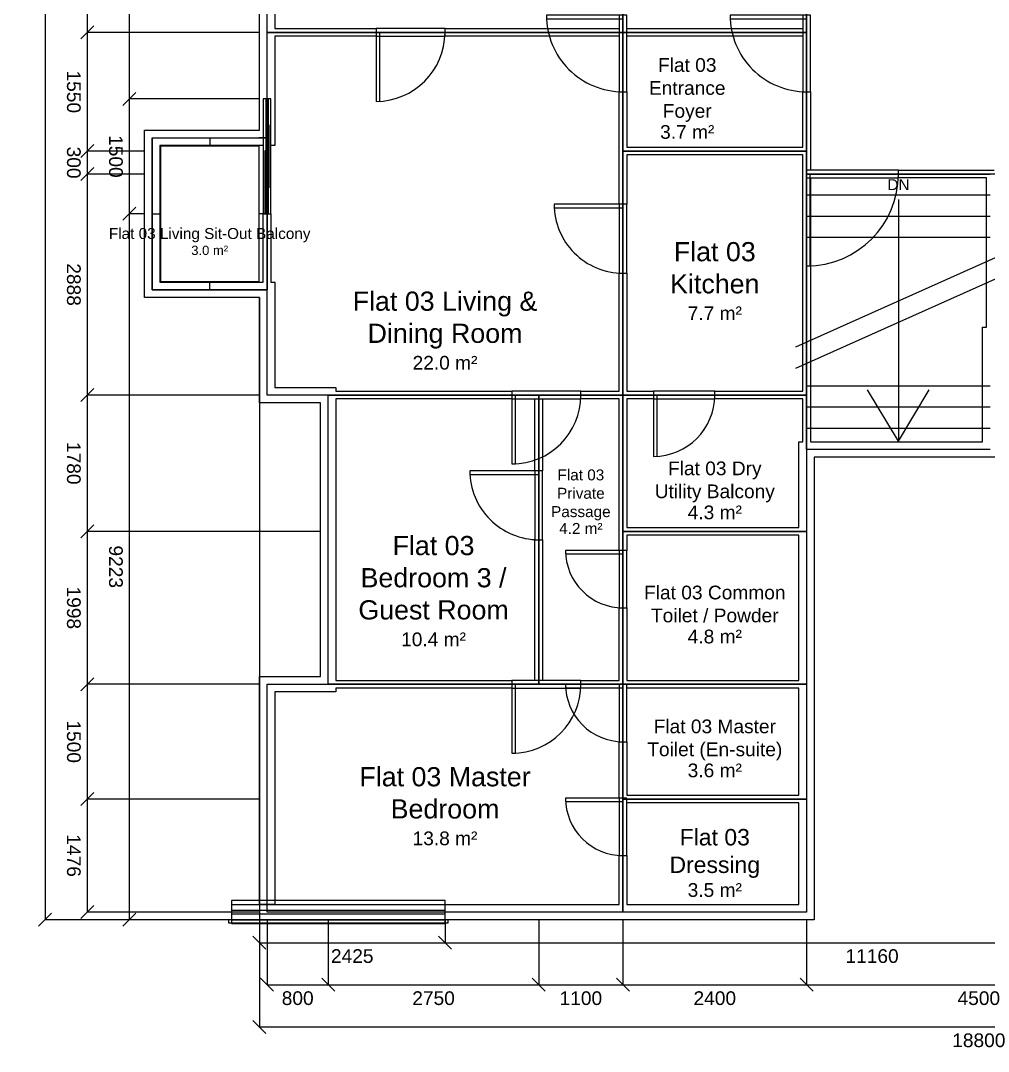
# Model space of a CAD drawing. Header units: millimetres. Extents: x 22480 to 47520, y -48748 to -20305.
# Drawn here: x 22480 to 35125, y -48748 to -35281 of the extents above; entities that cross this region are included whole.
import ezdxf
from ezdxf.enums import TextEntityAlignment as Align

# ---------------------------------------------------------------- set-up
doc = ezdxf.new("R2010")
doc.units = ezdxf.units.MM
for name, color, linetype in [('A-ANNO-DIMS', 2, 'CONTINUOUS'), ('A-ANNO-TEXT', 6, 'CONTINUOUS'), ('A-DOOR', 4, 'CONTINUOUS'), ('A-FLOR', 8, 'CONTINUOUS'), ('A-FLOR-BALC', 8, 'CONTINUOUS'), ('A-FLOR-STRS', 3, 'CONTINUOUS'), ('A-GLAZ', 5, 'CONTINUOUS'), ('A-WALL-EXTR', 7, 'CONTINUOUS'), ('A-WALL-INTR', 7, 'CONTINUOUS')]:
    doc.layers.add(name, color=color, linetype=linetype)
doc.styles.get("Standard").update_dxf_attribs({"font": 'arial.ttf'})
doc.dimstyles.new('ARCHLANG', dxfattribs={"dimtxt": 179, "dimasz": 0.18, "dimexe": 0.18, "dimexo": 0, "dimgap": 0.09, "dimtad": 0, "dimtih": 1, "dimtoh": 1, "dimdec": 0, "dimzin": 0, "dimdsep": 46, "dimtsz": 120, "dimcen": 0.09, "dimadec": 0, "dimazin": 0, "dimtfac": 1, "dimtdec": 4, "dimtofl": 0, "dimtmove": 0, "dimatfit": 3, "dimfxl": 1, "dimtolj": 1, "dimtzin": 0, "dimarcsym": 0})

# ---------------------------------------------------------------- blocks, each defined once
blk = doc.blocks.new('DOOR-HINGED-900')
at = {"layer": 'A-DOOR'}
for p, q in [((450, 50), (-450, 50)), ((-450, 50), (-450, -50)), ((-450, 0), (-450, -900)), ((-403.2, 0), (-450, 0)), ((-403.2, -898.7824), (-403.2, 0)), ((450, -50), (450, 50)), ((-450, -50), (450, -50)), ((-450, -900), (-403.2, -898.7824))]:
    blk.add_line(p, q, dxfattribs=at)
blk.add_arc((-450, 0), 900, 270, 0, dxfattribs=at)
blk = doc.blocks.new('DOOR-HINGED-1000')
at = {"layer": 'A-DOOR'}
for p, q in [((500, 50), (-500, 50)), ((-500, 50), (-500, -50)), ((-500, 0), (-500, -1000)), ((-453.2, 0), (-500, 0)), ((-453.2, -998.9043), (-453.2, 0)), ((500, -50), (500, 50)), ((-500, -50), (500, -50)), ((-500, -1000), (-453.2, -998.9043))]:
    blk.add_line(p, q, dxfattribs=at)
blk.add_arc((-500, 0), 1000, 270, 0, dxfattribs=at)
blk = doc.blocks.new('DOOR-HINGED-800')
at = {"layer": 'A-DOOR'}
for p, q in [((400, 50), (-400, 50)), ((-400, 50), (-400, -50)), ((-400, 0), (-400, -800)), ((-353.2, 0), (-400, 0)), ((-353.2, -798.6299), (-353.2, 0)), ((400, -50), (400, 50)), ((-400, -50), (400, -50)), ((-400, -800), (-353.2, -798.6299))]:
    blk.add_line(p, q, dxfattribs=at)
blk.add_arc((-400, 0), 800, 270, 0, dxfattribs=at)
blk = doc.blocks.new('DOOR-HINGED-750')
at = {"layer": 'A-DOOR'}
for p, q in [((375, 50), (-375, 50)), ((-375, 50), (-375, -50)), ((-375, 0), (-375, -750)), ((-330, 0), (-375, 0)), ((-330, -748.6488), (-330, 0)), ((375, -50), (375, 50)), ((-375, -50), (375, -50)), ((-375, -750), (-330, -748.6488))]:
    blk.add_line(p, q, dxfattribs=at)
blk.add_arc((-375, 0), 750, 270, 0, dxfattribs=at)
blk = doc.blocks.new('DOOR-SLIDING-1500')
at = {"layer": 'A-DOOR'}
for p, q in [((750, 50), (-750, 50)), ((-750, 50), (-750, -50)), ((-750, 15), (750, 15)), ((-412.5, 25), (412.5, 25)), ((-412.5, 5), (-412.5, 25)), ((412.5, 5), (-412.5, 5)), ((412.5, 25), (412.5, 5)), ((750, -50), (750, 50)), ((-750, -15), (750, -15)), ((-750, -50), (750, -50)), ((-75, -5), (750, -5)), ((-75, -25), (-75, -5)), ((750, -25), (-75, -25)), ((750, -5), (750, -25))]:
    blk.add_line(p, q, dxfattribs=at)
blk = doc.blocks.new('DOOR-HINGED-1200')
at = {"layer": 'A-DOOR'}
for p, q in [((600, 50), (-600, 50)), ((-600, 50), (-600, -50)), ((-600, 0), (-600, -1200)), ((-553.2, 0), (-600, 0)), ((-553.2, -1199.0871), (-553.2, 0)), ((600, -50), (600, 50)), ((-600, -50), (600, -50)), ((-600, -1200), (-553.2, -1199.0871))]:
    blk.add_line(p, q, dxfattribs=at)
blk.add_arc((-600, 0), 1200, 270, 0, dxfattribs=at)
blk = doc.blocks.new('WINDOW-2790-2')
at = {"layer": 'A-GLAZ'}
for p, q in [((1395, 150), (-1395, 150)), ((-1395, 150), (-1395, -150)), ((1395, -150), (1395, 150)), ((-1395, 100), (1395, 100)), ((-1395, 25), (1395, 25)), ((-1435, -100), (-1435, -140)), ((1435, -100), (-1435, -100)), ((-1395, -25), (1395, -25)), ((-1395, -100), (1395, -100)), ((1435, -140), (1435, -100)), ((-1435, -140), (1435, -140)), ((-1395, -150), (1395, -150))]:
    blk.add_line(p, q, dxfattribs=at)
blk = doc.blocks.new('*D1')
at = {"layer": 'A-ANNO-DIMS'}
for p, q in [((25600, -38898), (25600, -47328)), ((28025, -47028), (28025, -47328)), ((25684.8528, -47412.8528), (25515.1472, -47243.1472)), ((28109.8528, -47412.8528), (27940.1472, -47243.1472)), ((25600, -47328), (28025, -47328))]:
    blk.add_line(p, q, dxfattribs=at)
blk.add_text('2425', height=179, dxfattribs=at).set_placement((26812.5, -47503), align=Align.MIDDLE_CENTER)
blk = doc.blocks.new('*D2')
at = {"layer": 'A-ANNO-DIMS'}
for p, q in [((28025, -47028), (28025, -47328)), ((39185, -47028), (39185, -47328)), ((28109.8528, -47412.8528), (27940.1472, -47243.1472)), ((39269.8528, -47412.8528), (39100.1472, -47243.1472)), ((28025, -47328), (39185, -47328))]:
    blk.add_line(p, q, dxfattribs=at)
blk.add_text('11160', height=179, dxfattribs=at).set_placement((33605, -47503), align=Align.MIDDLE_CENTER)
blk = doc.blocks.new('*D5')
at = {"layer": 'A-ANNO-DIMS'}
for p, q in [((25700, -47028), (25700, -47878)), ((26500, -47028), (26500, -47878)), ((25784.8528, -47962.8528), (25615.1472, -47793.1472)), ((26584.8528, -47962.8528), (26415.1472, -47793.1472)), ((25700, -47878), (26500, -47878))]:
    blk.add_line(p, q, dxfattribs=at)
blk.add_text('800', height=179, dxfattribs=at).set_placement((26100, -48053), align=Align.MIDDLE_CENTER)
blk = doc.blocks.new('*D6')
at = {"layer": 'A-ANNO-DIMS'}
for p, q in [((26500, -47028), (26500, -47878)), ((29250, -47028), (29250, -47878)), ((26584.8528, -47962.8528), (26415.1472, -47793.1472)), ((29334.8528, -47962.8528), (29165.1472, -47793.1472)), ((26500, -47878), (29250, -47878))]:
    blk.add_line(p, q, dxfattribs=at)
blk.add_text('2750', height=179, dxfattribs=at).set_placement((27875, -48053), align=Align.MIDDLE_CENTER)
blk = doc.blocks.new('*D7')
at = {"layer": 'A-ANNO-DIMS'}
for p, q in [((29250, -47028), (29250, -47878)), ((30350, -47028), (30350, -47878)), ((29334.8528, -47962.8528), (29165.1472, -47793.1472)), ((30434.8528, -47962.8528), (30265.1472, -47793.1472)), ((29250, -47878), (30350, -47878))]:
    blk.add_line(p, q, dxfattribs=at)
blk.add_text('1100', height=179, dxfattribs=at).set_placement((29800, -48053), align=Align.MIDDLE_CENTER)
blk = doc.blocks.new('*D8')
at = {"layer": 'A-ANNO-DIMS'}
for p, q in [((30350, -47028), (30350, -47878)), ((32750, -47028), (32750, -47878)), ((30434.8528, -47962.8528), (30265.1472, -47793.1472)), ((32834.8528, -47962.8528), (32665.1472, -47793.1472)), ((30350, -47878), (32750, -47878))]:
    blk.add_line(p, q, dxfattribs=at)
blk.add_text('2400', height=179, dxfattribs=at).set_placement((31550, -48053), align=Align.MIDDLE_CENTER)
blk = doc.blocks.new('*D9')
at = {"layer": 'A-ANNO-DIMS'}
for p, q in [((32750, -47028), (32750, -47878)), ((37250, -47028), (37250, -47878)), ((32834.8528, -47962.8528), (32665.1472, -47793.1472)), ((37334.8528, -47962.8528), (37165.1472, -47793.1472)), ((32750, -47878), (37250, -47878))]:
    blk.add_line(p, q, dxfattribs=at)
blk.add_text('4500', height=179, dxfattribs=at).set_placement((35000, -48053), align=Align.MIDDLE_CENTER)
blk = doc.blocks.new('*D14')
at = {"layer": 'A-ANNO-DIMS'}
for p, q in [((25600, -38898), (25600, -48428)), ((44400, -38898), (44400, -48428)), ((25684.8528, -48512.8528), (25515.1472, -48343.1472)), ((44484.8528, -48512.8528), (44315.1472, -48343.1472)), ((25600, -48428), (44400, -48428))]:
    blk.add_line(p, q, dxfattribs=at)
blk.add_text('18800', height=179, dxfattribs=at).set_placement((35000, -48603), align=Align.MIDDLE_CENTER)
blk = doc.blocks.new('*D17')
at = {"layer": 'A-ANNO-DIMS'}
for p, q in [((23815.1472, -30634.8528), (23984.8528, -30465.1472)), ((24100, -30550), (23900, -30550)), ((23900, -30550), (23900, -36305)), ((23815.1472, -36389.8528), (23984.8528, -36220.1472)), ((25600, -36305), (23900, -36305))]:
    blk.add_line(p, q, dxfattribs=at)
blk.add_text('5755', height=179, rotation=270, dxfattribs=at).set_placement((23725, -33427.5), align=Align.MIDDLE_CENTER)
blk = doc.blocks.new('*D18')
at = {"layer": 'A-ANNO-DIMS'}
for p, q in [((23815.1472, -36389.8528), (23984.8528, -36220.1472)), ((25600, -36305), (23900, -36305)), ((23900, -36305), (23900, -37805)), ((23815.1472, -37889.8528), (23984.8528, -37720.1472)), ((24100, -37805), (23900, -37805))]:
    blk.add_line(p, q, dxfattribs=at)
blk.add_text('1500', height=179, rotation=270, dxfattribs=at).set_placement((23725, -37055), align=Align.MIDDLE_CENTER)
blk = doc.blocks.new('*D19')
at = {"layer": 'A-ANNO-DIMS'}
for p, q in [((23815.1472, -37889.8528), (23984.8528, -37720.1472)), ((24100, -37805), (23900, -37805)), ((23900, -37805), (23900, -47028)), ((23815.1472, -47112.8528), (23984.8528, -46943.1472)), ((25600, -47028), (23900, -47028))]:
    blk.add_line(p, q, dxfattribs=at)
blk.add_text('9223', height=179, rotation=270, dxfattribs=at).set_placement((23725, -42416.5), align=Align.MIDDLE_CENTER)
blk = doc.blocks.new('*D28')
at = {"layer": 'A-ANNO-DIMS'}
for p, q in [((23265.1472, -34020.8528), (23434.8528, -33851.1472)), ((25600, -33936), (23350, -33936)), ((23350, -33936), (23350, -35436)), ((23265.1472, -35520.8528), (23434.8528, -35351.1472)), ((25600, -35436), (23350, -35436))]:
    blk.add_line(p, q, dxfattribs=at)
blk.add_text('1500', height=179, rotation=270, dxfattribs=at).set_placement((23175, -34686), align=Align.MIDDLE_CENTER)
blk = doc.blocks.new('*D29')
at = {"layer": 'A-ANNO-DIMS'}
for p, q in [((23265.1472, -35520.8528), (23434.8528, -35351.1472)), ((25600, -35436), (23350, -35436)), ((23350, -35436), (23350, -36986)), ((23265.1472, -37070.8528), (23434.8528, -36901.1472)), ((24100, -36986), (23350, -36986))]:
    blk.add_line(p, q, dxfattribs=at)
blk.add_text('1550', height=179, rotation=270, dxfattribs=at).set_placement((23175, -36211), align=Align.MIDDLE_CENTER)
blk = doc.blocks.new('*D30')
at = {"layer": 'A-ANNO-DIMS'}
for p, q in [((23265.1472, -37070.8528), (23434.8528, -36901.1472)), ((24100, -36986), (23350, -36986)), ((23350, -36986), (23350, -37286)), ((23265.1472, -37370.8528), (23434.8528, -37201.1472)), ((24100, -37286), (23350, -37286))]:
    blk.add_line(p, q, dxfattribs=at)
blk.add_text('300', height=179, rotation=270, dxfattribs=at).set_placement((23175, -37136), align=Align.MIDDLE_CENTER)
blk = doc.blocks.new('*D31')
at = {"layer": 'A-ANNO-DIMS'}
for p, q in [((23265.1472, -37370.8528), (23434.8528, -37201.1472)), ((24100, -37286), (23350, -37286)), ((23350, -37286), (23350, -40174)), ((23265.1472, -40258.8528), (23434.8528, -40089.1472)), ((25600, -40174), (23350, -40174))]:
    blk.add_line(p, q, dxfattribs=at)
blk.add_text('2888', height=179, rotation=270, dxfattribs=at).set_placement((23175, -38730), align=Align.MIDDLE_CENTER)
blk = doc.blocks.new('*D32')
at = {"layer": 'A-ANNO-DIMS'}
for p, q in [((23265.1472, -40258.8528), (23434.8528, -40089.1472)), ((25600, -40174), (23350, -40174)), ((23350, -40174), (23350, -41954)), ((23265.1472, -42038.8528), (23434.8528, -41869.1472)), ((26400, -41954), (23350, -41954))]:
    blk.add_line(p, q, dxfattribs=at)
blk.add_text('1780', height=179, rotation=270, dxfattribs=at).set_placement((23175, -41064), align=Align.MIDDLE_CENTER)
blk = doc.blocks.new('*D33')
at = {"layer": 'A-ANNO-DIMS'}
for p, q in [((23265.1472, -42038.8528), (23434.8528, -41869.1472)), ((26400, -41954), (23350, -41954)), ((23350, -41954), (23350, -43952)), ((23265.1472, -44036.8528), (23434.8528, -43867.1472)), ((25600, -43952), (23350, -43952))]:
    blk.add_line(p, q, dxfattribs=at)
blk.add_text('1998', height=179, rotation=270, dxfattribs=at).set_placement((23175, -42953), align=Align.MIDDLE_CENTER)
blk = doc.blocks.new('*D34')
at = {"layer": 'A-ANNO-DIMS'}
for p, q in [((23265.1472, -44036.8528), (23434.8528, -43867.1472)), ((25600, -43952), (23350, -43952)), ((23350, -43952), (23350, -45452)), ((23265.1472, -45536.8528), (23434.8528, -45367.1472)), ((25600, -45452), (23350, -45452))]:
    blk.add_line(p, q, dxfattribs=at)
blk.add_text('1500', height=179, rotation=270, dxfattribs=at).set_placement((23175, -44702), align=Align.MIDDLE_CENTER)
blk = doc.blocks.new('*D35')
at = {"layer": 'A-ANNO-DIMS'}
for p, q in [((23265.1472, -45536.8528), (23434.8528, -45367.1472)), ((25600, -45452), (23350, -45452)), ((23350, -45452), (23350, -46928)), ((23265.1472, -47012.8528), (23434.8528, -46843.1472)), ((25600, -46928), (23350, -46928))]:
    blk.add_line(p, q, dxfattribs=at)
blk.add_text('1476', height=179, rotation=270, dxfattribs=at).set_placement((23175, -46190), align=Align.MIDDLE_CENTER)
blk = doc.blocks.new('*D36')
at = {"layer": 'A-ANNO-DIMS'}
for p, q in [((22715.1472, -22056.8528), (22884.8528, -21887.1472)), ((25600, -21972), (22800, -21972)), ((22800, -21972), (22800, -47028)), ((22715.1472, -47112.8528), (22884.8528, -46943.1472)), ((25600, -47028), (22800, -47028))]:
    blk.add_line(p, q, dxfattribs=at)
blk.add_text('25056', height=179, rotation=270, dxfattribs=at).set_placement((22625, -34500), align=Align.MIDDLE_CENTER)

msp = doc.modelspace()

# ---------------------------------------------------------------- hatches: boundary and pattern name
at = {"layer": 'A-WALL-EXTR'}
h = msp.add_hatch(dxfattribs=at)
h.set_pattern_fill('ANSI31', color=256, style=0)
h.set_pattern_definition([])
h.paths.add_polyline_path([(24100, -29617), (25600, -29617), (25600, -28315), (26400, -28315), (26400, -24922), (25600, -24922), (25600, -22172), (25800, -22172), (25800, -24722), (26600, -24722), (26600, -28515), (25800, -28515), (25800, -29817), (25750, -29817), (25750, -29184), (25650, -29184), (25650, -29817), (24300, -29817), (24300, -31283), (25800, -31283), (25800, -36911), (25750, -36911), (25750, -36305), (25650, -36305), (25650, -36911), (24300, -36911), (24300, -38698), (25800, -38698), (25800, -40074), (26600, -40074), (26600, -44052), (25800, -44052), (25800, -46828), (25600, -46828), (25600, -43852), (26400, -43852), (26400, -40274), (25600, -40274), (25600, -38898), (24100, -38898), (24100, -36711), (25600, -36711), (25600, -31483), (24100, -31483)], flags=0)
h.paths.add_polyline_path([(28025, -21972), (30300, -21972), (30300, -22172), (28025, -22172)], flags=0)
h.paths.add_polyline_path([(28025, -46828), (32650, -46828), (32650, -40786), (35050, -40786), (35050, -39286), (37350, -39286), (37350, -46828), (39185, -46828), (39185, -47028), (37150, -47028), (37150, -40986), (32850, -40986), (32850, -47028), (28025, -47028)], flags=0)
h.paths.add_polyline_path([(30400, -21972), (32850, -21972), (32850, -27136), (37150, -27136), (37150, -21972), (39185, -21972), (39185, -22172), (37350, -22172), (37350, -28836), (35050, -28836), (35050, -27336), (32650, -27336), (32650, -22172), (30400, -22172)], flags=0)
h.paths.add_polyline_path([(35250, -27336), (35250, -28636), (37150, -28636), (37150, -27336)], flags=0)
h.paths.add_polyline_path([(35250, -39486), (35250, -40786), (37150, -40786), (37150, -39486)], flags=0)
h.paths.add_polyline_path([(41975, -21972), (44400, -21972), (44400, -24922), (43600, -24922), (43600, -28315), (44400, -28315), (44400, -29617), (45900, -29617), (45900, -31483), (44400, -31483), (44400, -36711), (45900, -36711), (45900, -38898), (44400, -38898), (44400, -40274), (43600, -40274), (43600, -43852), (44400, -43852), (44400, -47028), (41975, -47028), (41975, -46828), (44200, -46828), (44200, -44052), (43400, -44052), (43400, -40074), (44200, -40074), (44200, -38698), (45700, -38698), (45700, -36911), (44350, -36911), (44350, -36305), (44250, -36305), (44250, -36911), (44200, -36911), (44200, -31283), (45700, -31283), (45700, -29817), (44350, -29817), (44350, -29184), (44250, -29184), (44250, -29817), (44200, -29817), (44200, -28515), (43400, -28515), (43400, -24722), (44200, -24722), (44200, -22172), (41975, -22172)], flags=0)
at = {"layer": 'A-WALL-INTR'}
h = msp.add_hatch(dxfattribs=at)
h.set_pattern_fill('ANSI31', color=256, style=0)
h.set_pattern_definition([])
h.paths.add_polyline_path([(25650, -30550), (25750, -30550), (25750, -31283), (25650, -31283)], flags=0)
h.paths.add_polyline_path([(25650, -37805), (25750, -37805), (25750, -38698), (25650, -38698)], flags=0)
h.paths.add_polyline_path([(25800, -32636), (30300, -32636), (30300, -32736), (25800, -32736)], flags=0)
h.paths.add_polyline_path([(25800, -35386), (27125, -35386), (27125, -35486), (25800, -35486)], flags=0)
h.paths.add_polyline_path([(26600, -24772), (28900, -24772), (28900, -24872), (26600, -24872)], flags=0)
h.paths.add_polyline_path([(26600, -28365), (28900, -28365), (28900, -28465), (26600, -28465)], flags=0)
h.paths.add_polyline_path([(26600, -40124), (28900, -40124), (28900, -40224), (26600, -40224)], flags=0)
h.paths.add_polyline_path([(26600, -43902), (28900, -43902), (28900, -44002), (26600, -44002)], flags=0)
h.paths.add_polyline_path([(28025, -35386), (30300, -35386), (30300, -35486), (28025, -35486)], flags=0)
h.paths.add_polyline_path([(29200, -24872), (29300, -24872), (29300, -25718), (29200, -25718)], flags=0)
h.paths.add_polyline_path([(29200, -26618), (29300, -26618), (29300, -28365), (29200, -28365)], flags=0)
h.paths.add_polyline_path([(29200, -40224), (29300, -40224), (29300, -41163), (29200, -41163)], flags=0)
h.paths.add_polyline_path([(29200, -42063), (29300, -42063), (29300, -43902), (29200, -43902)], flags=0)
h.paths.add_polyline_path([(29800, -24772), (30300, -24772), (30300, -24072), (30400, -24072), (30400, -24772), (32650, -24772), (32650, -24872), (30400, -24872), (30400, -25035), (30300, -25035), (30300, -24872), (29800, -24872)], flags=0)
h.paths.add_polyline_path([(29800, -28365), (30300, -28365), (30300, -25785), (30400, -25785), (30400, -26697), (32650, -26697), (32650, -26797), (30400, -26797), (30400, -28365), (30750, -28365), (30750, -28465), (30400, -28465), (30400, -28876), (30300, -28876), (30300, -28465), (29800, -28465)], flags=0)
h.paths.add_polyline_path([(29800, -40124), (30300, -40124), (30300, -38580), (30400, -38580), (30400, -40124), (30750, -40124), (30750, -40224), (30400, -40224), (30400, -41904), (32650, -41904), (32650, -42004), (30400, -42004), (30400, -42203), (30300, -42203), (30300, -40224), (29800, -40224)], flags=0)
h.paths.add_polyline_path([(29800, -43902), (30300, -43902), (30300, -42953), (30400, -42953), (30400, -43902), (32650, -43902), (32650, -44002), (30400, -44002), (30400, -43952), (30300, -43952), (30300, -44002), (29800, -44002)], flags=0)
h.paths.add_polyline_path([(30300, -22697), (30400, -22697), (30400, -23272), (32650, -23272), (32650, -23372), (30400, -23372), (30400, -23322), (30300, -23322)], flags=0)
h.paths.add_polyline_path([(30300, -29776), (30400, -29776), (30400, -30911), (30300, -30911)], flags=0)
h.paths.add_polyline_path([(30300, -31911), (30400, -31911), (30400, -32561), (30300, -32561)], flags=0)
h.paths.add_polyline_path([(30300, -33311), (30400, -33311), (30400, -33886), (32700, -33886), (32700, -32736), (30400, -32736), (30400, -32636), (32700, -32636), (32700, -31911), (32800, -31911), (32800, -35211), (32700, -35211), (32700, -33986), (30400, -33986), (30400, -33936), (30300, -33936)], flags=0)
h.paths.add_polyline_path([(30300, -34686), (30400, -34686), (30400, -35211), (30300, -35211)], flags=0)
h.paths.add_polyline_path([(30300, -36211), (30400, -36211), (30400, -36936), (32700, -36936), (32700, -36211), (32800, -36211), (32800, -37236), (32750, -37236), (32750, -37336), (32800, -37336), (32800, -40786), (32700, -40786), (32700, -40224), (31550, -40224), (31550, -40124), (32700, -40124), (32700, -37036), (30400, -37036), (30400, -37680), (30300, -37680)], flags=0)
h.paths.add_polyline_path([(30300, -44702), (30400, -44702), (30400, -45402), (32650, -45402), (32650, -45502), (30400, -45502), (30400, -45440), (30300, -45440)], flags=0)
h.paths.add_polyline_path([(30300, -46190), (30400, -46190), (30400, -46828), (30300, -46828)], flags=0)
h.paths.add_polyline_path([(30400, -31086), (32700, -31086), (32700, -31186), (30400, -31186)], flags=0)
h.paths.add_polyline_path([(30400, -35386), (32700, -35386), (32700, -35486), (30400, -35486)], flags=0)
h.paths.add_polyline_path([(31550, -28365), (32700, -28365), (32700, -27336), (32800, -27336), (32800, -30786), (32750, -30786), (32750, -30886), (32800, -30886), (32800, -30911), (32700, -30911), (32700, -28465), (31550, -28465)], flags=0)
h.paths.add_polyline_path([(33950, -30786), (35100, -30786), (35100, -28836), (35200, -28836), (35200, -30886), (33950, -30886)], flags=0)
h.paths.add_polyline_path([(33950, -37236), (35200, -37236), (35200, -39286), (35100, -39286), (35100, -37336), (33950, -37336)], flags=0)
h.paths.add_polyline_path([(36200, -30786), (37200, -30786), (37200, -28836), (37300, -28836), (37300, -30911), (37200, -30911), (37200, -30886), (36200, -30886)], flags=0)
h.paths.add_polyline_path([(36200, -37236), (37200, -37236), (37200, -36211), (37300, -36211), (37300, -36936), (39600, -36936), (39600, -36211), (39700, -36211), (39700, -37680), (39600, -37680), (39600, -37036), (37300, -37036), (37300, -39286), (37200, -39286), (37200, -37336), (36200, -37336)], flags=0)
h.paths.add_polyline_path([(37200, -31911), (37300, -31911), (37300, -32636), (39600, -32636), (39600, -32736), (37300, -32736), (37300, -33886), (39600, -33886), (39600, -33311), (39700, -33311), (39700, -33936), (39600, -33936), (39600, -33986), (37300, -33986), (37300, -35211), (37200, -35211)], flags=0)
h.paths.add_polyline_path([(37300, -31086), (39600, -31086), (39600, -31186), (37300, -31186)], flags=0)
h.paths.add_polyline_path([(37300, -35386), (39600, -35386), (39600, -35486), (37300, -35486)], flags=0)
h.paths.add_polyline_path([(37350, -23272), (39600, -23272), (39600, -22697), (39700, -22697), (39700, -23322), (39600, -23322), (39600, -23372), (37350, -23372)], flags=0)
h.paths.add_polyline_path([(37350, -24772), (39300, -24772), (39300, -24872), (37350, -24872)], flags=0)
h.paths.add_polyline_path([(37350, -26697), (39600, -26697), (39600, -25785), (39700, -25785), (39700, -28365), (39600, -28365), (39600, -26797), (37350, -26797)], flags=0)
h.paths.add_polyline_path([(37350, -28365), (37650, -28365), (37650, -28465), (37350, -28465)], flags=0)
h.paths.add_polyline_path([(37350, -40124), (37650, -40124), (37650, -40224), (37350, -40224)], flags=0)
h.paths.add_polyline_path([(37350, -41904), (39600, -41904), (39600, -40224), (39700, -40224), (39700, -42203), (39600, -42203), (39600, -42004), (37350, -42004)], flags=0)
h.paths.add_polyline_path([(37350, -43902), (39300, -43902), (39300, -44002), (37350, -44002)], flags=0)
h.paths.add_polyline_path([(37350, -45402), (39600, -45402), (39600, -44702), (39700, -44702), (39700, -45440), (39600, -45440), (39600, -45502), (37350, -45502)], flags=0)
h.paths.add_polyline_path([(38450, -28365), (39300, -28365), (39300, -28465), (38450, -28465)], flags=0)
h.paths.add_polyline_path([(38450, -40124), (39300, -40124), (39300, -40224), (38450, -40224)], flags=0)
h.paths.add_polyline_path([(39600, -24072), (39700, -24072), (39700, -24772), (39600, -24772)], flags=0)
h.paths.add_polyline_path([(39600, -24872), (39700, -24872), (39700, -25035), (39600, -25035)], flags=0)
h.paths.add_polyline_path([(39600, -28465), (39700, -28465), (39700, -28876), (39600, -28876)], flags=0)
h.paths.add_polyline_path([(39600, -29776), (39700, -29776), (39700, -30911), (39600, -30911)], flags=0)
h.paths.add_polyline_path([(39600, -31911), (39700, -31911), (39700, -32561), (39600, -32561)], flags=0)
h.paths.add_polyline_path([(39600, -34686), (39700, -34686), (39700, -35211), (39600, -35211)], flags=0)
h.paths.add_polyline_path([(39600, -38580), (39700, -38580), (39700, -40124), (39600, -40124)], flags=0)
h.paths.add_polyline_path([(39600, -42953), (39700, -42953), (39700, -43902), (39600, -43902)], flags=0)
h.paths.add_polyline_path([(39600, -46190), (39700, -46190), (39700, -46828), (39600, -46828)], flags=0)
h.paths.add_polyline_path([(39700, -32636), (44200, -32636), (44200, -32736), (39700, -32736)], flags=0)
h.paths.add_polyline_path([(39700, -35386), (41075, -35386), (41075, -35486), (39700, -35486)], flags=0)
h.paths.add_polyline_path([(40200, -24772), (43400, -24772), (43400, -24872), (40800, -24872), (40800, -25718), (40700, -25718), (40700, -24872), (40200, -24872)], flags=0)
h.paths.add_polyline_path([(40200, -28365), (40700, -28365), (40700, -26618), (40800, -26618), (40800, -28365), (43400, -28365), (43400, -28465), (40200, -28465)], flags=0)
h.paths.add_polyline_path([(40200, -40124), (43400, -40124), (43400, -40224), (40800, -40224), (40800, -41163), (40700, -41163), (40700, -40224), (40200, -40224)], flags=0)
h.paths.add_polyline_path([(40200, -43902), (40700, -43902), (40700, -42063), (40800, -42063), (40800, -43902), (43400, -43902), (43400, -44002), (40200, -44002)], flags=0)
h.paths.add_polyline_path([(41975, -35386), (44200, -35386), (44200, -35486), (41975, -35486)], flags=0)
h.paths.add_polyline_path([(44250, -30550), (44350, -30550), (44350, -31283), (44250, -31283)], flags=0)
h.paths.add_polyline_path([(44250, -37805), (44350, -37805), (44350, -38698), (44250, -38698)], flags=0)

# ---------------------------------------------------------------- linework, layer by layer
at = {"layer": 'A-FLOR'}
for p, q in [((32750, -37286), (32750, -30836)), ((25700, -35436), (25700, -32686)), ((30350, -32686), (30350, -35436)), ((30350, -35436), (30350, -33936)), ((32750, -33936), (32750, -35436)), ((30350, -35436), (25700, -35436)), ((25700, -35436), (30350, -35436)), ((25700, -40174), (25700, -35436)), ((32750, -35436), (30350, -35436)), ((30350, -35436), (32750, -35436)), ((30350, -36986), (30350, -35436)), ((30350, -35436), (30350, -40174)), ((32750, -35436), (32750, -36986)), ((32750, -36986), (30350, -36986)), ((30350, -36986), (32750, -36986)), ((30350, -40174), (30350, -36986)), ((32750, -36986), (32750, -40174)), ((37250, -37286), (32750, -37286)), ((30350, -40174), (25700, -40174)), ((26500, -40174), (29250, -40174)), ((26500, -43952), (26500, -40174)), ((29250, -40174), (29250, -43952)), ((29250, -40174), (30350, -40174)), ((29250, -43952), (29250, -40174)), ((32750, -40174), (30350, -40174)), ((30350, -40174), (30350, -43952)), ((30350, -40174), (32750, -40174)), ((30350, -41954), (30350, -40174)), ((32750, -40174), (32750, -41954)), ((32750, -41954), (30350, -41954)), ((30350, -41954), (32750, -41954)), ((30350, -43952), (30350, -41954)), ((32750, -41954), (32750, -43952)), ((25700, -43952), (30350, -43952)), ((25700, -46928), (25700, -43952)), ((29250, -43952), (26500, -43952)), ((30350, -43952), (29250, -43952)), ((32750, -43952), (30350, -43952)), ((30350, -43952), (30350, -46928)), ((30350, -43952), (32750, -43952)), ((30350, -45452), (30350, -43952)), ((32750, -43952), (32750, -45452)), ((32750, -45452), (30350, -45452)), ((30350, -45452), (32750, -45452)), ((30350, -46928), (30350, -45452)), ((32750, -45452), (32750, -46928)), ((30350, -46928), (25700, -46928)), ((32750, -46928), (30350, -46928))]:
    msp.add_line(p, q, dxfattribs=at)
at = {"layer": 'A-FLOR-BALC'}
for p, q in [((24200, -36811), (25700, -36811)), ((24200, -38798), (24200, -36811)), ((24200, -36811), (25700, -36811)), ((24200, -38798), (24200, -36811)), ((24200, -36811), (25700, -36811)), ((24200, -36811), (24200, -36919)), ((24200, -36811), (24200, -38798)), ((24200, -36811), (24308, -36811)), ((24950, -36811), (24950, -36919)), ((25700, -36811), (25592, -36811)), ((25700, -36811), (25700, -38798)), ((25700, -36811), (25700, -38798)), ((25700, -36811), (25700, -36919)), ((25700, -36811), (25700, -38798)), ((24308, -36919), (25592, -36919)), ((24308, -36919), (24308, -38690)), ((25592, -36919), (25592, -38690)), ((24200, -37804.5), (24308, -37804.5)), ((25700, -37804.5), (25592, -37804.5)), ((24200, -38798), (24200, -38690)), ((24308, -38690), (25592, -38690)), ((24950, -38798), (24950, -38690)), ((25700, -38798), (25700, -38690)), ((25700, -38798), (24200, -38798)), ((25700, -38798), (24200, -38798)), ((24200, -38798), (25700, -38798)), ((24200, -38798), (24308, -38798)), ((25700, -38798), (25592, -38798))]:
    msp.add_line(p, q, dxfattribs=at)
at = {"layer": 'A-FLOR-STRS'}
for p, q in [((32750, -37286), (35150, -37286)), ((32750, -40886), (32750, -37286)), ((35150, -37562.9), (32750, -37562.9)), ((33950, -37618.3), (33950, -40775.2)), ((35150, -37839.8), (32750, -37839.8)), ((35150, -38116.8), (32750, -38116.8)), ((35294, -38347.5), (32606, -39547.5)), ((35294, -38624.5), (32606, -39824.5)), ((35150, -40055.2), (32750, -40055.2)), ((33950, -40775.2), (33546.8, -40103.2)), ((33950, -40775.2), (34353.2, -40103.2)), ((35150, -40332.2), (32750, -40332.2)), ((35150, -40609.1), (32750, -40609.1)), ((35150, -40886), (32750, -40886))]:
    msp.add_line(p, q, dxfattribs=at)
at = {"layer": 'A-WALL-EXTR'}
for p, q in [((25600, -36711), (25600, -31483)), ((25800, -32736), (25800, -35386)), ((25800, -35486), (25800, -36911)), ((25750, -36305), (25650, -36305)), ((25650, -36305), (25650, -36911)), ((25750, -36911), (25750, -36305)), ((24100, -38898), (24100, -36711)), ((24100, -36711), (25600, -36711)), ((25650, -36911), (24300, -36911)), ((24300, -36911), (24300, -38698)), ((25800, -36911), (25750, -36911)), ((24300, -38698), (25650, -38698)), ((25750, -38698), (25800, -38698)), ((25800, -38698), (25800, -40074)), ((25600, -38898), (24100, -38898)), ((25600, -40274), (25600, -38898)), ((35050, -40786), (35050, -39286)), ((35050, -39286), (35100, -39286)), ((25800, -40074), (26600, -40074)), ((26600, -40074), (26600, -40124)), ((26600, -40224), (26600, -43902)), ((26400, -40274), (25600, -40274)), ((26400, -43852), (26400, -40274)), ((32650, -41904), (32650, -40786)), ((32650, -40786), (32700, -40786)), ((32800, -40786), (35050, -40786)), ((37150, -40986), (32850, -40986)), ((32850, -40986), (32850, -47028)), ((32650, -43902), (32650, -42004)), ((25600, -46828), (25600, -43852)), ((25600, -43852), (26400, -43852)), ((26600, -44002), (26600, -44052)), ((32650, -45402), (32650, -44002)), ((26600, -44052), (25800, -44052)), ((25800, -44052), (25800, -46828)), ((32650, -46828), (32650, -45502)), ((25800, -46828), (25600, -46828)), ((28025, -47028), (28025, -46828)), ((28025, -46828), (30300, -46828)), ((30400, -46828), (32650, -46828)), ((32850, -47028), (28025, -47028))]:
    msp.add_line(p, q, dxfattribs=at)
at = {"layer": 'A-WALL-INTR'}
for p, q in [((25800, -35386), (27125, -35386)), ((27125, -35386), (27125, -35486)), ((28025, -35386), (30300, -35386)), ((28025, -35486), (28025, -35386)), ((30300, -35386), (30300, -35486)), ((30400, -35386), (32700, -35386)), ((30400, -35486), (30400, -35386)), ((32700, -35386), (32700, -35486)), ((27125, -35486), (25800, -35486)), ((30300, -35486), (28025, -35486)), ((32700, -35486), (30400, -35486)), ((30300, -37680), (30300, -36211)), ((30300, -36211), (30400, -36211)), ((30400, -36211), (30400, -36936)), ((32700, -36936), (32700, -36211)), ((32700, -36211), (32800, -36211)), ((32800, -36211), (32800, -37236)), ((30400, -36936), (32700, -36936)), ((32700, -37036), (30400, -37036)), ((30400, -37036), (30400, -37680)), ((32700, -40124), (32700, -37036)), ((32800, -37236), (32750, -37236)), ((32750, -37236), (32750, -37336)), ((33950, -37336), (33950, -37236)), ((33950, -37236), (35200, -37236)), ((32750, -37336), (32800, -37336)), ((32800, -37336), (32800, -40786)), ((35100, -37336), (33950, -37336)), ((35100, -39286), (35100, -37336)), ((30400, -37680), (30300, -37680)), ((25650, -38698), (25650, -37805)), ((25650, -37805), (25750, -37805)), ((25750, -37805), (25750, -38698)), ((30300, -40124), (30300, -38580)), ((30300, -38580), (30400, -38580)), ((30400, -38580), (30400, -40124)), ((26600, -40124), (28900, -40124)), ((28900, -40124), (28900, -40224)), ((29800, -40224), (29800, -40124)), ((29800, -40124), (30300, -40124)), ((30400, -40124), (30750, -40124)), ((30750, -40124), (30750, -40224)), ((31550, -40224), (31550, -40124)), ((31550, -40124), (32700, -40124)), ((28900, -40224), (26600, -40224)), ((29200, -40224), (29300, -40224)), ((29200, -41163), (29200, -40224)), ((29300, -40224), (29300, -41163)), ((30300, -40224), (29800, -40224)), ((30300, -42203), (30300, -40224)), ((30750, -40224), (30400, -40224)), ((30400, -40224), (30400, -41904)), ((32700, -40224), (31550, -40224)), ((32700, -40786), (32700, -40224)), ((29300, -41163), (29200, -41163)), ((30400, -41904), (32650, -41904)), ((32650, -42004), (30400, -42004)), ((30400, -42004), (30400, -42203)), ((29200, -42063), (29300, -42063)), ((29200, -43902), (29200, -42063)), ((29300, -42063), (29300, -43902)), ((30400, -42203), (30300, -42203)), ((30300, -43902), (30300, -42953)), ((30300, -42953), (30400, -42953)), ((30400, -42953), (30400, -43902)), ((26600, -43902), (28900, -43902)), ((28900, -43902), (28900, -44002)), ((29300, -43902), (29200, -43902)), ((29800, -44002), (29800, -43902)), ((29800, -43902), (30300, -43902)), ((30400, -43902), (32650, -43902)), ((28900, -44002), (26600, -44002)), ((30300, -44002), (29800, -44002)), ((30400, -43952), (30300, -43952)), ((30300, -43952), (30300, -44002)), ((30400, -44002), (30400, -43952)), ((32650, -44002), (30400, -44002)), ((30300, -45440), (30300, -44702)), ((30300, -44702), (30400, -44702)), ((30400, -44702), (30400, -45402)), ((30400, -45440), (30300, -45440)), ((30400, -45402), (32650, -45402)), ((30400, -45502), (30400, -45440)), ((32650, -45502), (30400, -45502)), ((30300, -46828), (30300, -46190)), ((30300, -46190), (30400, -46190)), ((30400, -46190), (30400, -46828))]:
    msp.add_line(p, q, dxfattribs=at)

# ---------------------------------------------------------------- block references
at = {"layer": 'A-DOOR', "rotation": 270}
for name, p in [('DOOR-HINGED-1000', (30350, -35711)), ('DOOR-HINGED-1000', (32750, -35711)), ('DOOR-SLIDING-1500', (25700, -37055)), ('DOOR-HINGED-900', (30350, -38130)), ('DOOR-HINGED-900', (29250, -41613)), ('DOOR-HINGED-750', (30350, -42578)), ('DOOR-HINGED-750', (30350, -44327)), ('DOOR-HINGED-750', (30350, -45815))]:
    msp.add_blockref(name, p, dxfattribs=at)
at = {"layer": 'A-DOOR'}
for name, p in [('DOOR-HINGED-900', (27575, -35436)), ('DOOR-HINGED-1200', (33350, -37286)), ('DOOR-HINGED-900', (29350, -40174)), ('DOOR-HINGED-800', (31150, -40174)), ('DOOR-HINGED-900', (29350, -43952))]:
    msp.add_blockref(name, p, dxfattribs=at)
at = {"layer": 'A-GLAZ'}
msp.add_blockref('WINDOW-2790-2', (26630, -46928), dxfattribs=at)

# ---------------------------------------------------------------- texts
at = {"layer": 'A-ANNO-TEXT'}
for s, height, p in [('Flat 03', 179, (31190, -35861)), ('Entrance', 179, (31190, -36161)), ('Foyer', 179, (31190, -36461)), ('3.7 m²', 179, (31190, -36736)), ('Flat 03', 250.6, (31550, -38300)), ('Kitchen', 250.6, (31550, -38720)), ('Flat 03 Living &', 250.6, (28025, -38946.4)), ('7.7 m²', 179, (31550, -39105)), ('Dining Room', 250.6, (28025, -39366.4)), ('22.0 m²', 179, (28025, -39751.4)), ('Flat 03 Dry', 179, (31550, -41131)), ('Flat 03', 143.2, (29800, -41216.3)), ('Utility Balcony', 179, (31550, -41431)), ('Private', 143.2, (29800, -41456.3)), ('4.3 m²', 179, (31550, -41706)), ('Passage', 143.2, (29800, -41696.3)), ('4.2 m²', 143.2, (29800, -41916.3)), ('Flat 03', 250.6, (27875, -42139.7)), ('Bedroom 3 /', 250.6, (27875, -42559.7)), ('Flat 03 Common', 179, (31550, -42753)), ('Guest Room', 250.6, (27875, -42979.7)), ('Toilet / Powder', 179, (31550, -43053)), ('10.4 m²', 179, (27875, -43364.7)), ('4.8 m²', 179, (31550, -43328)), ('Flat 03 Master', 179, (31550, -44502)), ('Toilet (En-suite)', 179, (31550, -44802)), ('Flat 03 Master', 250.6, (28025, -45160)), ('3.6 m²', 179, (31550, -45077)), ('Bedroom', 250.6, (28025, -45580)), ('13.8 m²', 179, (28025, -45965)), ('Flat 03', 214.8, (31550, -45950)), ('Dressing', 214.8, (31550, -46310)), ('3.5 m²', 179, (31550, -46640))]:
    msp.add_text(s, height=height, dxfattribs=at).set_placement(p, align=Align.MIDDLE_CENTER)
at = {"layer": 'A-FLOR-BALC'}
for s, height, p in [('Flat 03 Living Sit-Out Balcony', 143.2, (24950, -38062.6)), ('3.0 m²', 121.72, (24950, -38282.6))]:
    msp.add_text(s, height=height, dxfattribs=at).set_placement(p, align=Align.MIDDLE_CENTER)
at = {"layer": 'A-FLOR-STRS'}
msp.add_text('DN', height=143.2, dxfattribs=at).set_placement((33950, -37424.5), align=Align.MIDDLE_CENTER)

# ---------------------------------------------------------------- dimensions: what is measured, and where the dimension line sits
at = {"layer": 'A-ANNO-DIMS'}
for base, p1, p2, picture, middle in [((22800, -47028), (25600, -21972), (25600, -47028), '*D36', (22625, -34500)), ((23900, -36305), (24100, -30550), (25600, -36305), '*D17', (23725, -33427.5)), ((23350, -35436), (25600, -33936), (25600, -35436), '*D28', (23175, -34686)), ((23350, -36986), (25600, -35436), (24100, -36986), '*D29', (23175, -36211)), ((23900, -37805), (25600, -36305), (24100, -37805), '*D18', (23725, -37055)), ((23350, -37286), (24100, -36986), (24100, -37286), '*D30', (23175, -37136)), ((23350, -40174), (24100, -37286), (25600, -40174), '*D31', (23175, -38730)), ((23900, -47028), (24100, -37805), (25600, -47028), '*D19', (23725, -42416.5)), ((23350, -41954), (25600, -40174), (26400, -41954), '*D32', (23175, -41064)), ((23350, -43952), (26400, -41954), (25600, -43952), '*D33', (23175, -42953)), ((23350, -45452), (25600, -43952), (25600, -45452), '*D34', (23175, -44702)), ((23350, -46928), (25600, -45452), (25600, -46928), '*D35', (23175, -46190))]:
    dim = msp.add_linear_dim(base=base, p1=p1, p2=p2, angle=270, dimstyle='ARCHLANG', dxfattribs=at)
    dim.commit()
    dim.dimension.update_dxf_attribs({"geometry": picture, "text_midpoint": middle, "dimtype": 160})
for base, p1, p2, picture, middle in [((28025, -47328), (25600, -38898), (28025, -47028), '*D1', (26812.5, -47503)), ((44400, -48428), (25600, -38898), (44400, -38898), '*D14', (35000, -48603)), ((26500, -47878), (25700, -47028), (26500, -47028), '*D5', (26100, -48053)), ((29250, -47878), (26500, -47028), (29250, -47028), '*D6', (27875, -48053)), ((39185, -47328), (28025, -47028), (39185, -47028), '*D2', (33605, -47503)), ((30350, -47878), (29250, -47028), (30350, -47028), '*D7', (29800, -48053)), ((32750, -47878), (30350, -47028), (32750, -47028), '*D8', (31550, -48053)), ((37250, -47878), (32750, -47028), (37250, -47028), '*D9', (35000, -48053))]:
    dim = msp.add_linear_dim(base=base, p1=p1, p2=p2, dimstyle='ARCHLANG', dxfattribs=at)
    dim.commit()
    dim.dimension.update_dxf_attribs({"geometry": picture, "text_midpoint": middle, "dimtype": 160})

doc.saveas('drawing.dxf')
